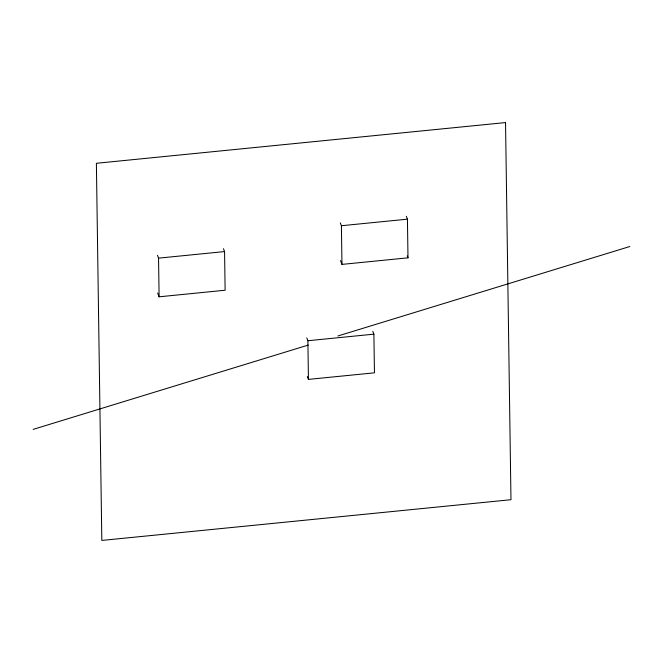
<?xml version="1.0" encoding="UTF-8"?>
<svg xmlns="http://www.w3.org/2000/svg" width="663" height="663" viewBox="0 0 663 663"><rect width="100%" height="100%" fill="white"/><g stroke="black" fill="none" stroke-linecap="round" stroke-linejoin="round"><path stroke-width="0.99" d="M33.15 429.384L308.245 345.075M337.931 335.975L629.85 246.503M340.31 222.876L341.412 225.735L407.438 219.163L407.994 257.824L341.967 264.396L340.5 260.576M157.446 255.288L158.548 258.147L224.566 251.575L225.13 290.237L159.103 296.809L157.637 292.988M306.778 337.873L307.881 340.732L373.899 334.16L374.454 372.821L308.436 379.393L307.334 376.526M406.336 216.304L407.438 219.163M407.264 255.918L407.994 257.824M372.805 331.301L373.899 334.16M223.472 248.716L224.566 251.575M341.412 225.735L341.967 264.396M307.881 340.732L308.436 379.393M158.548 258.147L159.103 296.809M505.537 122.572L96.384 163.289L101.82 540.428L510.974 499.711L505.537 122.572"/></g></svg>
